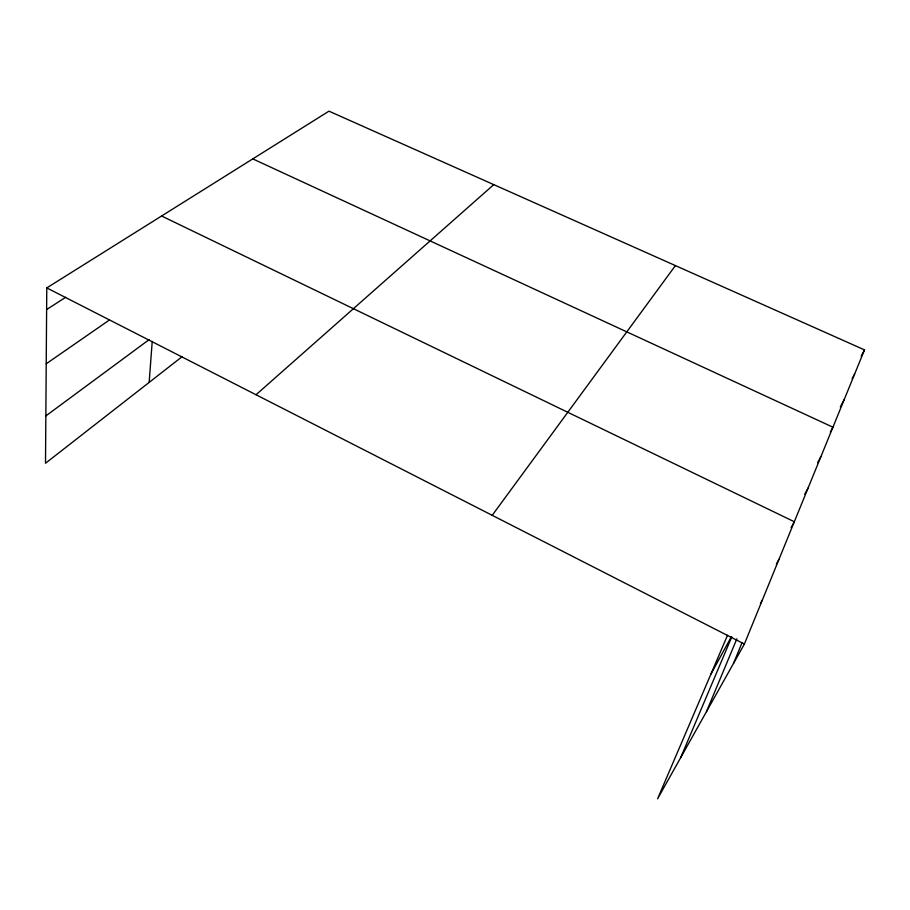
<?xml version="1.0" encoding="UTF-8"?>
<svg xmlns="http://www.w3.org/2000/svg" width="910" height="910" viewBox="0 0 910 910"><rect width="100%" height="100%" fill="white"/><g stroke="black" fill="none" stroke-linecap="round" stroke-linejoin="round"><path stroke-width="1.36" d="M727.522 635.294L657.577 798.832L744.38 644.064L864.5 349.884L328.976 111.168L46.774 287.913L45.5 463.27L182.114 356.686M149.16 382.393L152.232 341.352M733.505 663.447L742.071 642.608M706.479 711.631L736.884 638.797M680.737 757.529L731.765 636.909M861.201 356.083L864.5 349.884M852.124 378.742L854.638 374.044M840.294 406.918L844.127 399.763M830.318 432.045L832.923 427.2L252.787 158.886M817.624 462.678L820.945 456.536M804.724 494.187L808.114 487.976M710.903 674.151L731.344 636.795M791.097 527.652L794.316 521.749L161.605 216M776.366 564.041L778.994 559.275M760.396 603.523L762.398 599.917M492.208 515.322L675.413 265.595M256.04 394.747L493.766 184.628M45.841 415.927L149.217 339.566M46.228 363.784L109.45 319.979M46.615 309.582L65.691 297.274M46.774 287.913L744.38 644.064"/></g></svg>
